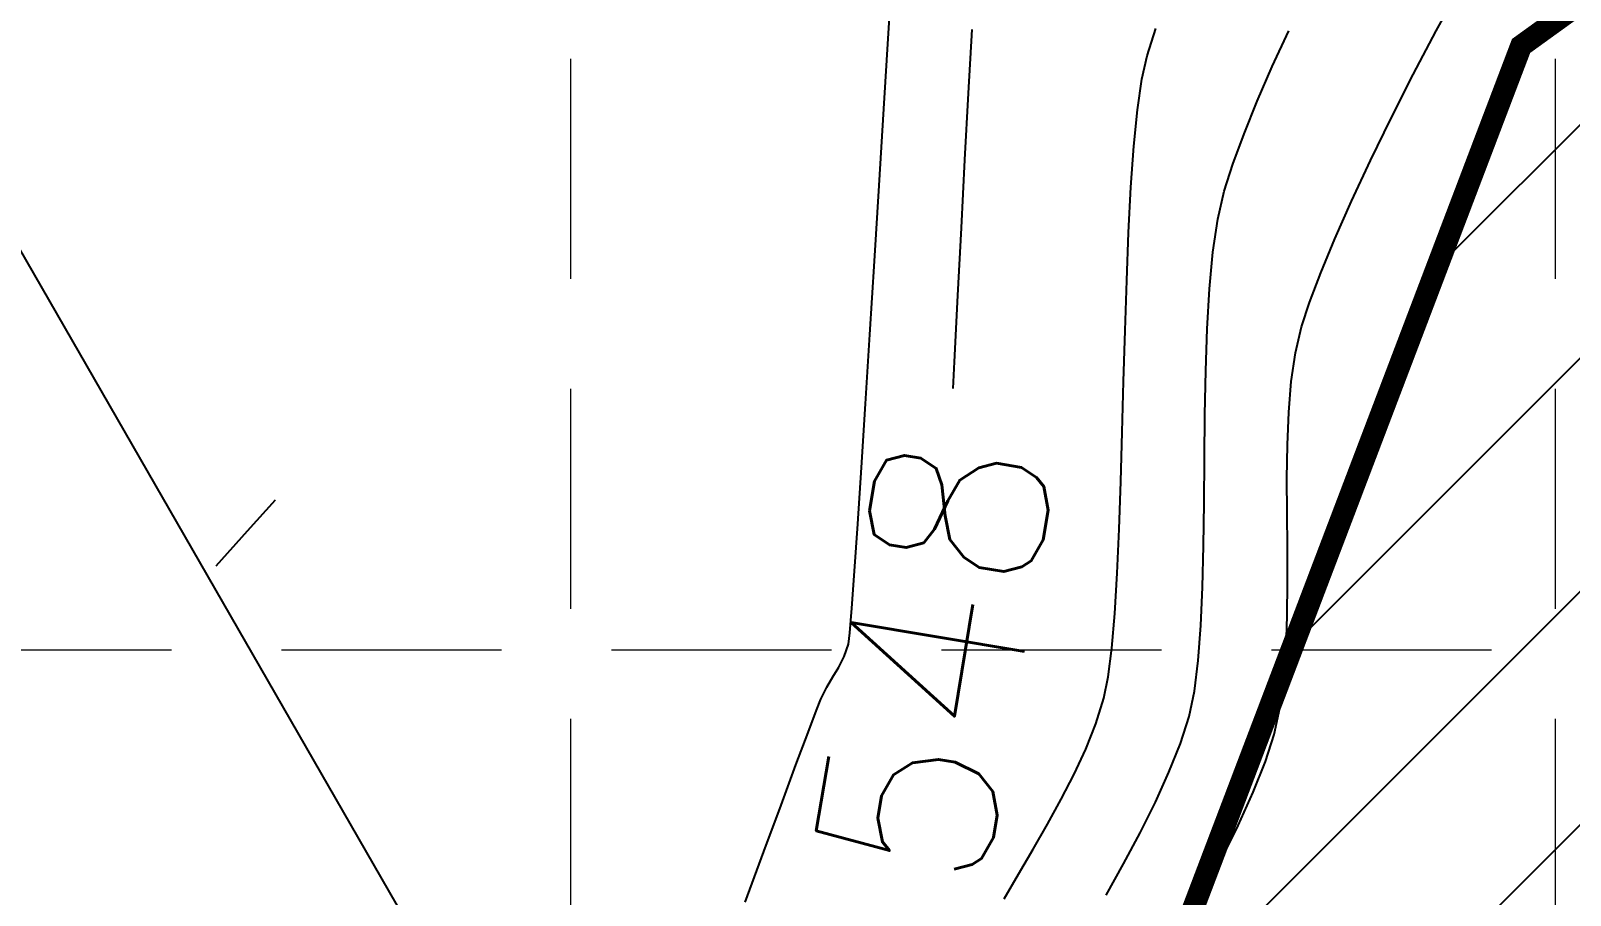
# Model space of a CAD drawing. Extents: x 2138193 to 2139991, y 332071 to 334944.
# Drawn here: x 2138753.3 to 2138823.2, y 332823.8 to 332863.1 of the extents above; entities that cross this region are included whole.
import ezdxf

# ---------------------------------------------------------------- set-up
doc = ezdxf.new("R2010")
doc.units = 0
doc.header["$LTSCALE"] = 100
doc.header["$MEASUREMENT"] = 0
doc.linetypes.add('DASHED', pattern=[0.75, 0.5, -0.25])
doc.linetypes.add('HIDDEN', pattern=[0.375, 0.25, -0.125])
for name, color, linetype in [('CONTOURS', 35, 'Continuous'), ('GRID', 254, 'DASHED'), ('V-PROP-SUBD-N', 7, 'Continuous')]:
    doc.layers.add(name, color=color, linetype=linetype)
doc.styles.add('L100', font='simplex', dxfattribs={"height": 10})

msp = doc.modelspace()

# ---------------------------------------------------------------- hatches: boundary and pattern name
at = {"layer": 'CONTOURS', "ltscale": 10}
h = msp.add_hatch(dxfattribs=at)
h.set_pattern_fill('ANSI31', color=5, scale=60, style=0)
h.set_pattern_definition([(45, (0, 0), (-5.303300858899106, 5.303300858899107), [])])
h.paths.add_polyline_path([(2138483.546160111, 332606.2740493599), (2138656.140052903, 332606.2740493599), (2138921.264482902, 332760.8706732228), (2139372.471049562, 332785.9219287917), (2139377.748317752, 332780.6479753673), (2139409.411939294, 332807.0177192923), (2139404.134671104, 332828.1135155923), (2139401.496037009, 332952.0512992817), (2139392.260811476, 332977.1025548506), (2139347.404019459, 332973.1470955816), (2139339.488117175, 332969.1916305132), (2139182.489332715, 332936.2294564062), (2139043.960999322, 332917.7706368185), (2138914.667891463, 332903.2672764998), (2138844.744069344, 332879.534509287), (2138820.996350087, 332862.3941780554), (2138795.929319984, 332796.4698240421), (2138748.301847437, 332763.2789477164)])

# ---------------------------------------------------------------- linework, layer by layer
at = {"layer": 'CONTOURS', "color": 5, "ltscale": 10, "const_width": 1}
msp.add_lwpolyline([(2138656.140052903, 332606.2740493598), (2138921.264482902, 332760.8706732228), (2139372.471049562, 332785.9219287917), (2139377.748317752, 332780.6479753673), (2139409.411939294, 332807.0177192923), (2139404.134671104, 332828.1135155923), (2139401.496037009, 332952.0512992817), (2139392.260811476, 332977.1025548506), (2139347.404019459, 332973.1470955816), (2139339.488117175, 332969.1916305132), (2139182.489332715, 332936.2294564062), (2139043.960999322, 332917.7706368185), (2138914.667891463, 332903.2672764998), (2138844.744069344, 332879.534509287), (2138820.996350087, 332862.3941780554), (2138795.929319984, 332796.4698240421), (2138748.301847437, 332763.2789477164), (2138483.546160112, 332606.27404936)], dxfattribs=at)
at = {"layer": 'CONTOURS', "extrusion": (0.9980528899241088, -0.06237330289583146, 0), "elevation": 2113866.021925216}
msp.add_lwpolyline([(465618.3880666778, 549), (465621.7280497198, 549)], dxfattribs=at)
at = {"layer": 'CONTOURS', "extrusion": (0.8759206080365587, -0.4824552708975882, 0), "elevation": 1712842.459693873}
msp.add_lwpolyline([(1323445.231147173, 544), (1323447.468318395, 544)], dxfattribs=at)
at = {"layer": 'CONTOURS', "extrusion": (0.9984634871406514, -0.05541357998659054, 0), "elevation": 2117064.61367976}
msp.add_lwpolyline([(450867.135144813, 548), (450870.0401954451, 548)], dxfattribs=at)
at = {"layer": 'CONTOURS'}
for points, elevation in [([(2138803.995249359, 332861.9455354218), (2138804.389804523, 332863.1898573898)], 546), ([(2138809.683026755, 332861.4532401892), (2138810.436601931, 332863.0833895477)], 545), ([(2138792.035302904, 332859.5291360922), (2138792.248847592, 332862.9721450052)], 549), ([(2138809.001415431, 332859.881385773), (2138809.683026755, 332861.4532401892)], 545), ([(2138795.718104631, 332857.2164468068), (2138795.878733441, 332860.2426868816)], 548), ([(2138808.403657142, 332858.395288568), (2138809.001415431, 332859.881385773)], 545), ([(2138791.820230919, 332856.0499511907), (2138792.035302904, 332859.5291360922)], 549), ([(2138807.507256409, 332855.7902148666), (2138807.901641074, 332857.0224108429)], 545), ([(2138813.294146423, 332855.3464692197), (2138814.149776318, 332857.186482823)], 544), ([(2138812.536469512, 332853.6327449221), (2138813.294146423, 332855.3464692197)], 544), ([(2138806.992144622, 332853.0247865762), (2138807.212146917, 332854.5162102964)], 545), ([(2138803.069008502, 332851.733168841), (2138803.157561672, 332853.9183613868)], 546), ([(2138791.400271535, 332849.2764662092), (2138791.607323256, 332852.6079434973)], 549), ([(2138802.994083352, 332849.4620467442), (2138803.069008502, 332851.733168841)], 546), ([(2138811.019263459, 332849.6348943114), (2138811.382217351, 332850.738398823)], 544), ([(2138806.664496574, 332847.6238200006), (2138806.730147884, 332849.5408094797)], 545), ([(2138806.626638724, 332845.6405391655), (2138806.664496574, 332847.6238200006)], 545), ([(2138791.01850239, 332843.2385156362), (2138791.202767373, 332846.1288725232)], 549), ([(2138806.604745901, 332843.628748923), (2138806.626638724, 332845.6405391655)], 545), ([(2138810.353987432, 332842.7355312115), (2138810.374037777, 332844.2670437929)], 544), ([(2138806.561541602, 332839.6707680098), (2138806.586989672, 332841.6262312215)], 545), ([(2138790.704456431, 332838.522925047), (2138790.851168202, 332840.6787487451)], 549), ([(2138790.582058692, 332836.8443977385), (2138790.704456431, 332838.522925047)], 549), ([(2138810.36712679, 332836.4945453761), (2138810.381286412, 332838.029147875)], 544), ([(2138790.226112909, 332834.6431990342), (2138790.424971792, 332835.2126450787)], 549), ([(2138789.986081602, 332834.1674442398), (2138790.226112909, 332834.6431990342)], 549), ([(2138802.232142792, 332833.7190761796), (2138802.393988207, 332835.0217936707)], 546), ([(2138806.146262236, 332833.0750990302), (2138806.320762008, 332834.464524798)], 545), ([(2138789.441700619, 332833.2580433151), (2138789.719677597, 332833.7256394239)], 549), ([(2138809.774917621, 332831.0988855987), (2138810.034751087, 332832.2935037238)], 544), ([(2138805.510463407, 332830.6877055394), (2138805.904928455, 332831.9216374947)], 545), ([(2138788.038289622, 332829.7195135478), (2138788.585782443, 332831.1862599468)], 549), ([(2138809.377650584, 332829.8755195126), (2138809.774917621, 332831.0988855987)], 544), ([(2138804.992384327, 332829.3836284799), (2138805.510463407, 332830.6877055394)], 545), ([(2138787.359404514, 332827.8910812155), (2138788.038289622, 332829.7195135478)], 549), ([(2138799.46480103, 332827.0178031485), (2138800.093476224, 332828.1547538253)], 546), ([(2138803.675570102, 332826.6309557752), (2138804.373237723, 332828.0258854979)], 545), ([(2138798.812115752, 332825.8843864957), (2138799.46480103, 332827.0178031485)], 546), ([(2138807.33573063, 332825.3440198964), (2138808.129784961, 332826.9640493368)], 544), ([(2138802.921927972, 332825.2153184935), (2138803.675570102, 332826.6309557752)], 545), ([(2138798.152077234, 332824.7541792362), (2138798.812115752, 332825.8843864957)], 546), ([(2138806.465958125, 332823.6598439867), (2138807.33573063, 332825.3440198964)], 544)]:
    msp.add_lwpolyline(points, dxfattribs=dict(at, elevation=elevation))
at = {"layer": 'CONTOURS', "extrusion": (0.8844488911351952, -0.4666370741483403, 0), "elevation": 1736348.191397269}
msp.add_lwpolyline([(1292449.504247293, 544), (1292451.751442886, 544)], dxfattribs=at)
at = {"layer": 'CONTOURS', "extrusion": (0.9758885818102753, -0.2182692738163799, 0), "elevation": 2014580.862560924}
msp.add_lwpolyline([(791670.2749065821, 546), (791671.3668458213, 546)], dxfattribs=at)
at = {"layer": 'CONTOURS', "extrusion": (0.8921328666386799, -0.4517731159144505, 0), "elevation": 1757730.435177691}
msp.add_lwpolyline([(1263213.711777082, 544), (1263215.927720865, 544)], dxfattribs=at)
at = {"layer": 'CONTOURS', "extrusion": (0.9899359990451991, -0.1415157863787057, 0), "elevation": 2070173.764683667}
msp.add_lwpolyline([(632184.0677167677, 546), (632185.4632802246, 546)], dxfattribs=at)
at = {"layer": 'CONTOURS', "extrusion": (0.9952174176660891, -0.09768465372841963, 0), "elevation": 2096059.29045734}
msp.add_lwpolyline([(540194.196177573, 546), (540195.8555440204, 546)], dxfattribs=at)
at = {"layer": 'CONTOURS', "extrusion": (0.8994275977602363, -0.4370697843448464, 0), "elevation": 1778226.654075236}
msp.add_lwpolyline([(1234191.978831918, 544), (1234194.122133134, 544)], dxfattribs=at)
at = {"layer": 'CONTOURS', "extrusion": (0.9391794068578273, -0.343426908867345, 0), "elevation": 1894412.278144754}
msp.add_lwpolyline([(1047136.647197924, 545), (1047138.108982238, 545)], dxfattribs=at)
at = {"layer": 'CONTOURS', "extrusion": (0.9975268621272931, -0.0702862670404134, 0), "elevation": 2110118.506120466}
msp.add_lwpolyline([(482361.2703629608, 546), (482363.1503591434, 546)], dxfattribs=at)
at = {"layer": 'CONTOURS', "extrusion": (0.9986670269061081, -0.05161559231971258, 0), "elevation": 2118764.138574273}
msp.add_lwpolyline([(442805.6437734699, 548), (442808.734574011, 548)], dxfattribs=at)
at = {"layer": 'CONTOURS', "extrusion": (0.998092410833661, -0.06173766626825623, 0), "elevation": 2114162.128398335}
msp.add_lwpolyline([(464261.6643848672, 549), (464265.1129710461, 549)], dxfattribs=at)
at = {"layer": 'CONTOURS', "extrusion": (0.9986291049728186, -0.05234415632319595, 0), "elevation": 2118448.125413354}
msp.add_lwpolyline([(444351.4574038806, 546), (444353.5134899699, 546)], dxfattribs=at)
at = {"layer": 'CONTOURS', "extrusion": (0.9742051534568351, -0.2256641730052519, 0), "elevation": 2008523.669192514}
msp.add_lwpolyline([(806920.7457902549, 545), (806922.0535277122, 545)], dxfattribs=at)
at = {"layer": 'CONTOURS', "extrusion": (0.9986935120647199, -0.05110057690315601, 0), "elevation": 2118992.209922174}
msp.add_lwpolyline([(441709.8608420985, 548), (441712.9467823643, 548)], dxfattribs=at)
at = {"layer": 'CONTOURS', "extrusion": (0.9235951587393612, -0.3833692511837826, 0), "elevation": 1847791.056195072}
msp.add_lwpolyline([(1127375.287292955, 544), (1127376.964300822, 544)], dxfattribs=at)
at = {"layer": 'CONTOURS', "extrusion": (0.9956308161411593, -0.0933770740068946, 0), "elevation": 2098381.309628454}
msp.add_lwpolyline([(531112.5891211302, 545), (531114.2675152643, 545)], dxfattribs=at)
at = {"layer": 'CONTOURS', "extrusion": (0.9347696449372975, -0.355254431223312, 0), "elevation": 1881049.256591031}
msp.add_lwpolyline([(1070960.987633756, 544), (1070962.426993452, 544)], dxfattribs=at)
at = {"layer": 'CONTOURS', "extrusion": (0.9983182802391876, -0.05797078005574251, 0), "elevation": 2115914.309083315}
msp.add_lwpolyline([(456278.0756944677, 545), (456279.8916645953, 545)], dxfattribs=at)
at = {"layer": 'CONTOURS', "extrusion": (0.9986766056458589, -0.05142992645985234, 0), "elevation": 2118846.426206212}
msp.add_lwpolyline([(442405.6289248841, 548), (442408.6448400084, 548)], dxfattribs=at)
at = {"layer": 'CONTOURS', "extrusion": (0.9980371593919141, -0.06262450377383783, 0), "elevation": 2113748.77288868}
msp.add_lwpolyline([(466133.5427236844, 549), (466136.6965077458, 549)], dxfattribs=at)
at = {"layer": 'CONTOURS', "extrusion": (0.9995832742815317, -0.02886655117280908, 0), "elevation": 2128303.483839966}
msp.add_lwpolyline([(394448.3091732532, 546), (394450.6211927952, 546)], dxfattribs=at)
at = {"layer": 'CONTOURS', "extrusion": (0.9736729251561574, -0.2279496321950358, 0), "elevation": 2006629.429632064}
msp.add_lwpolyline([(811626.6454215732, 544), (811627.862820498, 544)], dxfattribs=at)
at = {"layer": 'CONTOURS', "extrusion": (0.9895997033509355, -0.1438486257415784, 0), "elevation": 2068686.683519936}
msp.add_lwpolyline([(637050.3950969583, 544), (637051.7128546685, 544)], dxfattribs=at)
at = {"layer": 'CONTOURS', "extrusion": (0.9986110482522611, -0.05268751567990496, 0), "elevation": 2118287.626262553}
msp.add_lwpolyline([(445072.3266308658, 548), (445073.5341201638, 548)], dxfattribs=at)
at = {"layer": 'CONTOURS', "extrusion": (0.9996147794265757, -0.02775414837386802, 0), "elevation": 2128741.127238794}
msp.add_lwpolyline([(392077.2793255416, 546), (392079.5852082627, 546)], dxfattribs=at)
at = {"layer": 'CONTOURS', "extrusion": (0.9965129480203672, -0.08343826716655192, 0), "elevation": 2103580.219578783}
msp.add_lwpolyline([(510143.7302504922, 544), (510145.1364688118, 544)], dxfattribs=at)
at = {"layer": 'CONTOURS', "extrusion": (0.9991531367098396, -0.04114619548498762, 0), "elevation": 2123303.818769549}
msp.add_lwpolyline([(420566.3032081708, 544), (420567.7815949061, 544)], dxfattribs=at)
at = {"layer": 'CONTOURS', "extrusion": (0.9995620560867273, -0.0295921616593667, 0), "elevation": 2128016.589159611}
msp.add_lwpolyline([(395988.6247871611, 546), (395990.8787115011, 546)], dxfattribs=at)
at = {"layer": 'CONTOURS', "extrusion": (0.9999606908949319, -0.008866603911901761, 0), "elevation": 2135771.337551638}
msp.add_lwpolyline([(351792.4933757689, 545), (351794.4959721906, 545)], dxfattribs=at)
at = {"layer": 'CONTOURS', "extrusion": (0.9978701484882673, -0.06523163922517497, 0), "elevation": 2112523.801164962}
msp.add_lwpolyline([(471648.6107074549, 549), (471651.1759379059, 549)], dxfattribs=at)
at = {"layer": 'CONTOURS', "extrusion": (0.999397411291498, -0.03471043508590298, 0), "elevation": 2125960.867011847}
msp.add_lwpolyline([(406878.6453215075, 546), (406880.8015052631, 546)], dxfattribs=at)
at = {"layer": 'CONTOURS', "extrusion": (0.9999948794665721, 0.00320016259526469, 0), "elevation": 2139864.553009871}
msp.add_lwpolyline([(325994.9258493761, 544), (325996.4903056626, 544)], dxfattribs=at)
at = {"layer": 'CONTOURS', "extrusion": (0.73883620623698, -0.6738850498069734, 0), "elevation": 1355899.473251546}
msp.add_lwpolyline([(1687194.991263807, 550), (1687196.89793861, 550)], dxfattribs=at)
at = {"layer": 'CONTOURS', "extrusion": (0.9999586003530542, 0.009099317554692059, 0), "elevation": 2141750.440511159}
msp.add_lwpolyline([(313364.1009231405, 544), (313365.6769302132, 544)], dxfattribs=at)
at = {"layer": 'CONTOURS', "extrusion": (0.7460939549318225, -0.665840679452819, 0), "elevation": 1374099.569519571}
msp.add_lwpolyline([(1672403.519547667, 550), (1672405.660465077, 550)], dxfattribs=at)
at = {"layer": 'CONTOURS', "extrusion": (0.9990344552394259, -0.04393355488079429, 0), "elevation": 2122114.748385912}
msp.add_lwpolyline([(426482.2598114195, 546), (426484.2725909443, 546)], dxfattribs=at)
at = {"layer": 'CONTOURS', "extrusion": (0.9997111839411958, -0.02403224298505049, 0), "elevation": 2130189.956016991}
msp.add_lwpolyline([(384141.9891438764, 545), (384143.8603110731, 545)], dxfattribs=at)
at = {"layer": 'CONTOURS', "extrusion": (0.9999871079774195, 0.005077782878077077, 0), "elevation": 2140472.88694026}
msp.add_lwpolyline([(321973.3234589379, 544), (321974.8894723614, 544)], dxfattribs=at)
at = {"layer": 'CONTOURS', "extrusion": (0.9982630247454, -0.0589146282867426, 0), "elevation": 2115478.533901545}
msp.add_lwpolyline([(458265.2333901154, 546), (458267.0573504342, 546)], dxfattribs=at)
at = {"layer": 'CONTOURS', "extrusion": (0.9990482873604544, -0.04361788076171534, 0), "elevation": 2122253.307898339}
msp.add_lwpolyline([(425809.492138622, 545), (425811.2418121952, 545)], dxfattribs=at)
at = {"layer": 'CONTOURS', "extrusion": (0.9965162814016497, -0.08339844663678293, 0), "elevation": 2103581.561723738}
msp.add_lwpolyline([(510048.0148971031, 549), (510049.1467177695, 549)], dxfattribs=at)
at = {"layer": 'CONTOURS', "extrusion": (0.9965526497315781, -0.08296274051024832, 0), "elevation": 2103816.287435399}
msp.add_lwpolyline([(509128.5309070915, 546), (509130.1211417974, 546)], dxfattribs=at)
at = {"layer": 'CONTOURS', "extrusion": (0.9993849468215433, -0.03506747875883298, 0), "elevation": 2125823.148309738}
msp.add_lwpolyline([(407632.9868383416, 544), (407634.46951989, 544)], dxfattribs=at)
at = {"layer": 'CONTOURS', "extrusion": (0.9971794320268057, -0.07505451580483011, 0), "elevation": 2107792.942574733}
msp.add_lwpolyline([(492422.7550988867, 545), (492424.3471975607, 545)], dxfattribs=at)
at = {"layer": 'CONTOURS', "extrusion": (0.9923479030514428, -0.1234732331698014, 0), "elevation": 2081327.953469217}
msp.add_lwpolyline([(594371.6941739055, 549), (594372.2019342752, 549)], dxfattribs=at)
at = {"layer": 'CONTOURS', "extrusion": (0.9971998975735592, -0.07478211202743006, 0), "elevation": 2107931.321967739}
msp.add_lwpolyline([(491846.3817937743, 544), (491847.7932405684, 544)], dxfattribs=at)
at = {"layer": 'CONTOURS', "extrusion": (0.856361115800019, -0.5163774194770203, 0), "elevation": 1659708.530444109}
msp.add_lwpolyline([(1389448.576915552, 549), (1389449.09282503, 549)], dxfattribs=at)
at = {"layer": 'CONTOURS', "extrusion": (0.9801399923333948, -0.1983068214376224, 0), "elevation": 2030322.406517824}
msp.add_lwpolyline([(750361.7167672492, 546), (750362.7112035507, 546)], dxfattribs=at)
at = {"layer": 'CONTOURS', "extrusion": (0.895599031321085, -0.4448621978733803, 0), "elevation": 1767432.817488331}
msp.add_lwpolyline([(1249551.097710857, 549), (1249551.715318351, 549)], dxfattribs=at)
at = {"layer": 'CONTOURS', "extrusion": (0.978805664492196, -0.2047912868214634, 0), "elevation": 2025314.257465926}
msp.add_lwpolyline([(763786.5837542453, 545), (763787.7621919856, 545)], dxfattribs=at)
at = {"layer": 'CONTOURS', "extrusion": (0.9912351089160268, -0.1321096470823854, 0), "elevation": 2076093.240914787}
msp.add_lwpolyline([(612472.4935691654, 544), (612473.8169458513, 544)], dxfattribs=at)
at = {"layer": 'CONTOURS', "extrusion": (0.9306844059705806, -0.3658230945186317, 0), "elevation": 1868779.835270657}
msp.add_lwpolyline([(1092180.14685442, 549), (1092180.679837784, 549)], dxfattribs=at)
at = {"layer": 'CONTOURS', "extrusion": (0.9532167493032561, -0.3022876591059142, 0), "elevation": 1938130.691972753}
msp.add_lwpolyline([(963793.9961143103, 546), (963795.2071012999, 546)], dxfattribs=at)
at = {"layer": 'CONTOURS', "extrusion": (0.9355117205010415, -0.3532956563633092, 0), "elevation": 1883273.977265436}
msp.add_lwpolyline([(1066992.192930807, 549), (1066993.286038855, 549)], dxfattribs=at)
at = {"layer": 'CONTOURS', "extrusion": (0.9293373877325996, -0.3692316613758199, 0), "elevation": 1864776.394873588}
msp.add_lwpolyline([(1099024.897105766, 546), (1099026.134009123, 546)], dxfattribs=at)
at = {"layer": 'CONTOURS', "extrusion": (0.9072869780099128, -0.4205119968962124, 0), "elevation": 1800547.295166783}
msp.add_lwpolyline([(1201363.031298688, 546), (1201364.293294777, 546)], dxfattribs=at)
at = {"layer": 'CONTOURS', "extrusion": (0.9280265450263844, -0.3725140691657061, 0), "elevation": 1860888.065941414}
msp.add_lwpolyline([(1105610.046500932, 544), (1105611.543898325, 544)], dxfattribs=at)
at = {"layer": 'CONTOURS', "extrusion": (0.8888734697848347, -0.4581527635108932, 0), "elevation": 1748636.521389645}
msp.add_lwpolyline([(1275739.290181605, 546), (1275740.573614367, 546)], dxfattribs=at)
at = {"layer": 'CONTOURS', "extrusion": (0.9098632611680078, -0.4149082380198272, 0), "elevation": 1807926.432250703}
msp.add_lwpolyline([(1190235.547009454, 545), (1190237.039258938, 545)], dxfattribs=at)
at = {"layer": 'CONTOURS', "extrusion": (0.9107457386265982, -0.4129675526884554, 0), "elevation": 1810463.653129394}
msp.add_lwpolyline([(1186379.098235429, 544), (1186380.769223919, 544)], dxfattribs=at)
at = {"layer": 'CONTOURS', "extrusion": (0.9377853477301235, -0.347215554926175, 0), "elevation": 1890160.426663282}
msp.add_lwpolyline([(1054739.111935946, 549), (1054741.359436608, 549)], dxfattribs=at)
at = {"layer": 'CONTOURS', "extrusion": (0.9379564459994341, -0.3467530899762983, 0), "elevation": 1890680.289604622}
msp.add_lwpolyline([(1053804.487119368, 549), (1053806.944023398, 549)], dxfattribs=at)
at = {"layer": 'CONTOURS', "extrusion": (0.8660669944835299, -0.4999279558759099, 0), "elevation": 1685954.08835473}
msp.add_lwpolyline([(1357492.221083493, 546), (1357493.522740876, 546)], dxfattribs=at)
at = {"layer": 'CONTOURS', "extrusion": (0.8746129821109084, -0.4848217523204418, 0), "elevation": 1709263.897587807}
msp.add_lwpolyline([(1328029.811146954, 545), (1328031.434568613, 545)], dxfattribs=at)
at = {"layer": 'GRID', "color": 252, "linetype": 'HIDDEN', "lineweight": 0, "ltscale": 0.4}
for p, q in [((2138822.562996021, 332296.8050472017), (2138822.562996021, 334897.5322012084)), ((2138777.743069245, 332296.8120938315), (2138778.016283637, 334895.673641648)), ((2138239.658925912, 332834.9485650579), (2139943.532361615, 332834.9485650579))]:
    msp.add_line(p, q, dxfattribs=at)
at = {"layer": 'V-PROP-SUBD-N'}
msp.add_line((2138722.586315963, 332905.5797587971), (2138778.781415688, 332807.8942945138), dxfattribs=at)

# ---------------------------------------------------------------- texts
at = {"layer": 'CONTOURS', "insert": (2138788.678059635, 332825.0319394878, 548), "char_height": 8, "width": 30.09523809523809, "attachment_point": 1, "rotation": 80.5261715970103, "style": 'L100'}
msp.add_mtext('\\Fsimplex.shx;\\W1.0000000000;\\T1.0000000000;\\o\\l548', dxfattribs=at)

doc.saveas('drawing.dxf')
